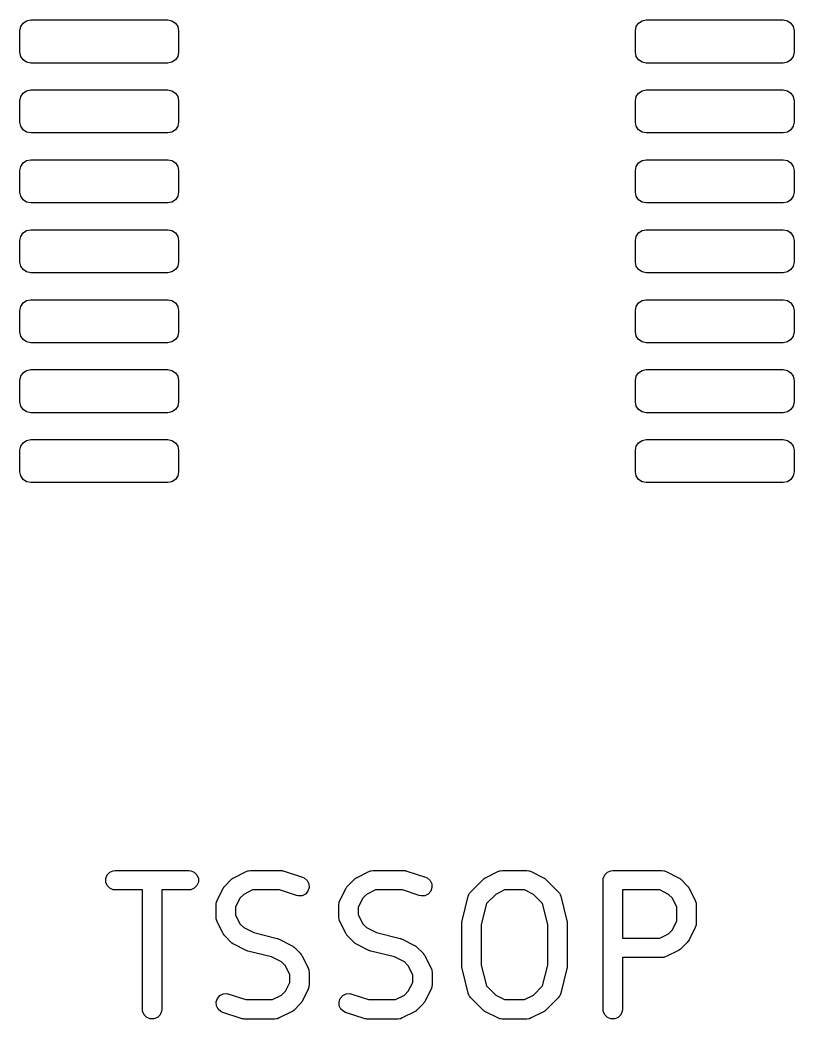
# Model space of a CAD drawing. Header units: millimetres. Extents: x 100 to 200, y -130 to -50.
# Drawn here: x 159.4 to 166.6, y -102.14 to -92.85 of the extents above; entities that cross this region are included whole.
import ezdxf

# ---------------------------------------------------------------- set-up
doc = ezdxf.new("R2010")
doc.units = ezdxf.units.MM
doc.layers.add('BLACK', color=250, linetype='CONTINUOUS')

msp = doc.modelspace()

# ---------------------------------------------------------------- linework, layer by layer
at = {"layer": 'BLACK', "linetype": 'CONTINUOUS'}
for p, q in [((159.429289, -92.879289), (159.461732, -92.857612)), ((159.461732, -92.857612), (159.5, -92.85)), ((159.5, -92.85), (160.775, -92.85)), ((160.775, -92.85), (160.813268, -92.857612)), ((160.813268, -92.857612), (160.845711, -92.879289)), ((165.154289, -92.879289), (165.186732, -92.857612)), ((165.186732, -92.857612), (165.225, -92.85)), ((165.225, -92.85), (166.5, -92.85)), ((166.5, -92.85), (166.538268, -92.857612)), ((166.538268, -92.857612), (166.570711, -92.879289)), ((159.4, -92.95), (159.407612, -92.911732)), ((159.4, -93.15), (159.4, -92.95)), ((159.407612, -92.911732), (159.429289, -92.879289)), ((160.845711, -92.879289), (160.867388, -92.911732)), ((160.867388, -92.911732), (160.875, -92.95)), ((160.875, -92.95), (160.875, -93.15)), ((165.125, -92.95), (165.132612, -92.911732)), ((165.125, -93.15), (165.125, -92.95)), ((165.132612, -92.911732), (165.154289, -92.879289)), ((166.570711, -92.879289), (166.592388, -92.911732)), ((166.592388, -92.911732), (166.6, -92.95)), ((166.6, -92.95), (166.6, -93.15)), ((159.407612, -93.188268), (159.4, -93.15)), ((159.429289, -93.220711), (159.407612, -93.188268)), ((159.461732, -93.242388), (159.429289, -93.220711)), ((160.845711, -93.220711), (160.813268, -93.242388)), ((160.867388, -93.188268), (160.845711, -93.220711)), ((160.875, -93.15), (160.867388, -93.188268)), ((165.132612, -93.188268), (165.125, -93.15)), ((165.154289, -93.220711), (165.132612, -93.188268)), ((165.186732, -93.242388), (165.154289, -93.220711)), ((166.570711, -93.220711), (166.538268, -93.242388)), ((166.592388, -93.188268), (166.570711, -93.220711)), ((166.6, -93.15), (166.592388, -93.188268)), ((159.5, -93.25), (159.461732, -93.242388)), ((160.775, -93.25), (159.5, -93.25)), ((160.813268, -93.242388), (160.775, -93.25)), ((165.225, -93.25), (165.186732, -93.242388)), ((166.5, -93.25), (165.225, -93.25)), ((166.538268, -93.242388), (166.5, -93.25)), ((159.429289, -93.529289), (159.461732, -93.507612)), ((159.461732, -93.507612), (159.5, -93.5)), ((159.5, -93.5), (160.775, -93.5)), ((160.775, -93.5), (160.813268, -93.507612)), ((160.813268, -93.507612), (160.845711, -93.529289)), ((165.154289, -93.529289), (165.186732, -93.507612)), ((165.186732, -93.507612), (165.225, -93.5)), ((165.225, -93.5), (166.5, -93.5)), ((166.5, -93.5), (166.538268, -93.507612)), ((166.538268, -93.507612), (166.570711, -93.529289)), ((159.4, -93.6), (159.407612, -93.561732)), ((159.4, -93.8), (159.4, -93.6)), ((159.407612, -93.561732), (159.429289, -93.529289)), ((160.845711, -93.529289), (160.867388, -93.561732)), ((160.867388, -93.561732), (160.875, -93.6)), ((160.875, -93.6), (160.875, -93.8)), ((165.125, -93.6), (165.132612, -93.561732)), ((165.125, -93.8), (165.125, -93.6)), ((165.132612, -93.561732), (165.154289, -93.529289)), ((166.570711, -93.529289), (166.592388, -93.561732)), ((166.592388, -93.561732), (166.6, -93.6)), ((166.6, -93.6), (166.6, -93.8)), ((159.407612, -93.838268), (159.4, -93.8)), ((159.429289, -93.870711), (159.407612, -93.838268)), ((159.461732, -93.892388), (159.429289, -93.870711)), ((160.845711, -93.870711), (160.813268, -93.892388)), ((160.867388, -93.838268), (160.845711, -93.870711)), ((160.875, -93.8), (160.867388, -93.838268)), ((165.132612, -93.838268), (165.125, -93.8)), ((165.154289, -93.870711), (165.132612, -93.838268)), ((165.186732, -93.892388), (165.154289, -93.870711)), ((166.570711, -93.870711), (166.538268, -93.892388)), ((166.592388, -93.838268), (166.570711, -93.870711)), ((166.6, -93.8), (166.592388, -93.838268)), ((159.5, -93.9), (159.461732, -93.892388)), ((160.775, -93.9), (159.5, -93.9)), ((160.813268, -93.892388), (160.775, -93.9)), ((165.225, -93.9), (165.186732, -93.892388)), ((166.5, -93.9), (165.225, -93.9)), ((166.538268, -93.892388), (166.5, -93.9)), ((159.429289, -94.179289), (159.461732, -94.157612)), ((159.461732, -94.157612), (159.5, -94.15)), ((159.5, -94.15), (160.775, -94.15)), ((160.775, -94.15), (160.813268, -94.157612)), ((160.813268, -94.157612), (160.845711, -94.179289)), ((165.154289, -94.179289), (165.186732, -94.157612)), ((165.186732, -94.157612), (165.225, -94.15)), ((165.225, -94.15), (166.5, -94.15)), ((166.5, -94.15), (166.538268, -94.157612)), ((166.538268, -94.157612), (166.570711, -94.179289)), ((159.4, -94.25), (159.407612, -94.211732)), ((159.4, -94.45), (159.4, -94.25)), ((159.407612, -94.211732), (159.429289, -94.179289)), ((160.845711, -94.179289), (160.867388, -94.211732)), ((160.867388, -94.211732), (160.875, -94.25)), ((160.875, -94.25), (160.875, -94.45)), ((165.125, -94.25), (165.132612, -94.211732)), ((165.125, -94.45), (165.125, -94.25)), ((165.132612, -94.211732), (165.154289, -94.179289)), ((166.570711, -94.179289), (166.592388, -94.211732)), ((166.592388, -94.211732), (166.6, -94.25)), ((166.6, -94.25), (166.6, -94.45)), ((159.407612, -94.488268), (159.4, -94.45)), ((159.429289, -94.520711), (159.407612, -94.488268)), ((159.461732, -94.542388), (159.429289, -94.520711)), ((160.845711, -94.520711), (160.813268, -94.542388)), ((160.867388, -94.488268), (160.845711, -94.520711)), ((160.875, -94.45), (160.867388, -94.488268)), ((165.132612, -94.488268), (165.125, -94.45)), ((165.154289, -94.520711), (165.132612, -94.488268)), ((165.186732, -94.542388), (165.154289, -94.520711)), ((166.570711, -94.520711), (166.538268, -94.542388)), ((166.592388, -94.488268), (166.570711, -94.520711)), ((166.6, -94.45), (166.592388, -94.488268)), ((159.5, -94.55), (159.461732, -94.542388)), ((160.775, -94.55), (159.5, -94.55)), ((160.813268, -94.542388), (160.775, -94.55)), ((165.225, -94.55), (165.186732, -94.542388)), ((166.5, -94.55), (165.225, -94.55)), ((166.538268, -94.542388), (166.5, -94.55)), ((159.429289, -94.829289), (159.461732, -94.807612)), ((159.461732, -94.807612), (159.5, -94.8)), ((159.5, -94.8), (160.775, -94.8)), ((160.775, -94.8), (160.813268, -94.807612)), ((160.813268, -94.807612), (160.845711, -94.829289)), ((165.154289, -94.829289), (165.186732, -94.807612)), ((165.186732, -94.807612), (165.225, -94.8)), ((165.225, -94.8), (166.5, -94.8)), ((166.5, -94.8), (166.538268, -94.807612)), ((166.538268, -94.807612), (166.570711, -94.829289)), ((159.4, -94.9), (159.407612, -94.861732)), ((159.4, -95.1), (159.4, -94.9)), ((159.407612, -94.861732), (159.429289, -94.829289)), ((160.845711, -94.829289), (160.867388, -94.861732)), ((160.867388, -94.861732), (160.875, -94.9)), ((160.875, -94.9), (160.875, -95.1)), ((165.125, -94.9), (165.132612, -94.861732)), ((165.125, -95.1), (165.125, -94.9)), ((165.132612, -94.861732), (165.154289, -94.829289)), ((166.570711, -94.829289), (166.592388, -94.861732)), ((166.592388, -94.861732), (166.6, -94.9)), ((166.6, -94.9), (166.6, -95.1)), ((159.407612, -95.138268), (159.4, -95.1)), ((159.429289, -95.170711), (159.407612, -95.138268)), ((159.461732, -95.192388), (159.429289, -95.170711)), ((160.845711, -95.170711), (160.813268, -95.192388)), ((160.867388, -95.138268), (160.845711, -95.170711)), ((160.875, -95.1), (160.867388, -95.138268)), ((165.132612, -95.138268), (165.125, -95.1)), ((165.154289, -95.170711), (165.132612, -95.138268)), ((165.186732, -95.192388), (165.154289, -95.170711)), ((166.570711, -95.170711), (166.538268, -95.192388)), ((166.592388, -95.138268), (166.570711, -95.170711)), ((166.6, -95.1), (166.592388, -95.138268)), ((159.5, -95.2), (159.461732, -95.192388)), ((160.775, -95.2), (159.5, -95.2)), ((160.813268, -95.192388), (160.775, -95.2)), ((165.225, -95.2), (165.186732, -95.192388)), ((166.5, -95.2), (165.225, -95.2)), ((166.538268, -95.192388), (166.5, -95.2)), ((159.429289, -95.479289), (159.461732, -95.457612)), ((159.461732, -95.457612), (159.5, -95.45)), ((159.5, -95.45), (160.775, -95.45)), ((160.775, -95.45), (160.813268, -95.457612)), ((160.813268, -95.457612), (160.845711, -95.479289)), ((165.154289, -95.479289), (165.186732, -95.457612)), ((165.186732, -95.457612), (165.225, -95.45)), ((165.225, -95.45), (166.5, -95.45)), ((166.5, -95.45), (166.538268, -95.457612)), ((166.538268, -95.457612), (166.570711, -95.479289)), ((159.4, -95.55), (159.407612, -95.511732)), ((159.4, -95.75), (159.4, -95.55)), ((159.407612, -95.511732), (159.429289, -95.479289)), ((160.845711, -95.479289), (160.867388, -95.511732)), ((160.867388, -95.511732), (160.875, -95.55)), ((160.875, -95.55), (160.875, -95.75)), ((165.125, -95.55), (165.132612, -95.511732)), ((165.125, -95.75), (165.125, -95.55)), ((165.132612, -95.511732), (165.154289, -95.479289)), ((166.570711, -95.479289), (166.592388, -95.511732)), ((166.592388, -95.511732), (166.6, -95.55)), ((166.6, -95.55), (166.6, -95.75)), ((159.407612, -95.788268), (159.4, -95.75)), ((159.429289, -95.820711), (159.407612, -95.788268)), ((159.461732, -95.842388), (159.429289, -95.820711)), ((160.845711, -95.820711), (160.813268, -95.842388)), ((160.867388, -95.788268), (160.845711, -95.820711)), ((160.875, -95.75), (160.867388, -95.788268)), ((165.132612, -95.788268), (165.125, -95.75)), ((165.154289, -95.820711), (165.132612, -95.788268)), ((165.186732, -95.842388), (165.154289, -95.820711)), ((166.570711, -95.820711), (166.538268, -95.842388)), ((166.592388, -95.788268), (166.570711, -95.820711)), ((166.6, -95.75), (166.592388, -95.788268)), ((159.5, -95.85), (159.461732, -95.842388)), ((160.775, -95.85), (159.5, -95.85)), ((160.813268, -95.842388), (160.775, -95.85)), ((165.225, -95.85), (165.186732, -95.842388)), ((166.5, -95.85), (165.225, -95.85)), ((166.538268, -95.842388), (166.5, -95.85)), ((159.429289, -96.129289), (159.461732, -96.107612)), ((159.461732, -96.107612), (159.5, -96.1)), ((159.5, -96.1), (160.775, -96.1)), ((160.775, -96.1), (160.813268, -96.107612)), ((160.813268, -96.107612), (160.845711, -96.129289)), ((165.154289, -96.129289), (165.186732, -96.107612)), ((165.186732, -96.107612), (165.225, -96.1)), ((165.225, -96.1), (166.5, -96.1)), ((166.5, -96.1), (166.538268, -96.107612)), ((166.538268, -96.107612), (166.570711, -96.129289)), ((159.4, -96.2), (159.407612, -96.161732)), ((159.4, -96.4), (159.4, -96.2)), ((159.407612, -96.161732), (159.429289, -96.129289)), ((160.845711, -96.129289), (160.867388, -96.161732)), ((160.867388, -96.161732), (160.875, -96.2)), ((160.875, -96.2), (160.875, -96.4)), ((165.125, -96.2), (165.132612, -96.161732)), ((165.125, -96.4), (165.125, -96.2)), ((165.132612, -96.161732), (165.154289, -96.129289)), ((166.570711, -96.129289), (166.592388, -96.161732)), ((166.592388, -96.161732), (166.6, -96.2)), ((166.6, -96.2), (166.6, -96.4)), ((159.407612, -96.438268), (159.4, -96.4)), ((159.429289, -96.470711), (159.407612, -96.438268)), ((159.461732, -96.492388), (159.429289, -96.470711)), ((160.845711, -96.470711), (160.813268, -96.492388)), ((160.867388, -96.438268), (160.845711, -96.470711)), ((160.875, -96.4), (160.867388, -96.438268)), ((165.132612, -96.438268), (165.125, -96.4)), ((165.154289, -96.470711), (165.132612, -96.438268)), ((165.186732, -96.492388), (165.154289, -96.470711)), ((166.570711, -96.470711), (166.538268, -96.492388)), ((166.592388, -96.438268), (166.570711, -96.470711)), ((166.6, -96.4), (166.592388, -96.438268)), ((159.5, -96.5), (159.461732, -96.492388)), ((160.775, -96.5), (159.5, -96.5)), ((160.813268, -96.492388), (160.775, -96.5)), ((165.225, -96.5), (165.186732, -96.492388)), ((166.5, -96.5), (165.225, -96.5)), ((166.538268, -96.492388), (166.5, -96.5)), ((159.429289, -96.779289), (159.461732, -96.757612)), ((159.461732, -96.757612), (159.5, -96.75)), ((159.5, -96.75), (160.775, -96.75)), ((160.775, -96.75), (160.813268, -96.757612)), ((160.813268, -96.757612), (160.845711, -96.779289)), ((165.154289, -96.779289), (165.186732, -96.757612)), ((165.186732, -96.757612), (165.225, -96.75)), ((165.225, -96.75), (166.5, -96.75)), ((166.5, -96.75), (166.538268, -96.757612)), ((166.538268, -96.757612), (166.570711, -96.779289)), ((159.4, -96.85), (159.407612, -96.811732)), ((159.4, -97.05), (159.4, -96.85)), ((159.407612, -96.811732), (159.429289, -96.779289)), ((160.845711, -96.779289), (160.867388, -96.811732)), ((160.867388, -96.811732), (160.875, -96.85)), ((160.875, -96.85), (160.875, -97.05)), ((165.125, -96.85), (165.132612, -96.811732)), ((165.125, -97.05), (165.125, -96.85)), ((165.132612, -96.811732), (165.154289, -96.779289)), ((166.570711, -96.779289), (166.592388, -96.811732)), ((166.592388, -96.811732), (166.6, -96.85)), ((166.6, -96.85), (166.6, -97.05)), ((159.407612, -97.088268), (159.4, -97.05)), ((159.429289, -97.120711), (159.407612, -97.088268)), ((159.461732, -97.142388), (159.429289, -97.120711)), ((160.845711, -97.120711), (160.813268, -97.142388)), ((160.867388, -97.088268), (160.845711, -97.120711)), ((160.875, -97.05), (160.867388, -97.088268)), ((165.132612, -97.088268), (165.125, -97.05)), ((165.154289, -97.120711), (165.132612, -97.088268)), ((165.186732, -97.142388), (165.154289, -97.120711)), ((166.570711, -97.120711), (166.538268, -97.142388)), ((166.592388, -97.088268), (166.570711, -97.120711)), ((166.6, -97.05), (166.592388, -97.088268)), ((159.5, -97.15), (159.461732, -97.142388)), ((160.775, -97.15), (159.5, -97.15)), ((160.813268, -97.142388), (160.775, -97.15)), ((165.225, -97.15), (165.186732, -97.142388)), ((166.5, -97.15), (165.225, -97.15)), ((166.538268, -97.142388), (166.5, -97.15)), ((160.197443, -100.828224), (160.210882, -100.795781)), ((160.197443, -100.86334), (160.197443, -100.828224)), ((160.210882, -100.795781), (160.235713, -100.77095)), ((160.235713, -100.77095), (160.268156, -100.757511)), ((160.268156, -100.757511), (160.285714, -100.755782)), ((160.285714, -100.755782), (160.971429, -100.755782)), ((160.971429, -100.755782), (160.988987, -100.757511)), ((160.988987, -100.757511), (161.02143, -100.77095)), ((161.02143, -100.77095), (161.046261, -100.795781)), ((161.046261, -100.795781), (161.0597, -100.828224)), ((161.0597, -100.828224), (161.0597, -100.86334)), ((161.307789, -100.896428), (161.364932, -100.839286)), ((161.364932, -100.839286), (161.371831, -100.833623)), ((161.371831, -100.833623), (161.373391, -100.831825)), ((161.373391, -100.831825), (161.376101, -100.830118)), ((161.376101, -100.830118), (161.37857, -100.828093)), ((161.37857, -100.828093), (161.380763, -100.827184)), ((161.380763, -100.827184), (161.388322, -100.822427)), ((161.388322, -100.822427), (161.502608, -100.765284)), ((161.502608, -100.765284), (161.519085, -100.758978)), ((161.519085, -100.758978), (161.52231, -100.758748)), ((161.52231, -100.758748), (161.525299, -100.757511)), ((161.525299, -100.757511), (161.542857, -100.755782)), ((161.542857, -100.755782), (161.828572, -100.755782)), ((161.828572, -100.755782), (161.837455, -100.756656)), ((161.837455, -100.756656), (161.839829, -100.756488)), ((161.839829, -100.756488), (161.842949, -100.757197)), ((161.842949, -100.757197), (161.84613, -100.757511)), ((161.84613, -100.757511), (161.848325, -100.75842)), ((161.848325, -100.75842), (161.857033, -100.760401)), ((161.857033, -100.760401), (162.028461, -100.817544)), ((162.028461, -100.817544), (162.044571, -100.824736)), ((162.044571, -100.824736), (162.071099, -100.847745)), ((162.450646, -100.896428), (162.507789, -100.839286)), ((162.507789, -100.839286), (162.514688, -100.833623)), ((162.514688, -100.833623), (162.516248, -100.831825)), ((162.516248, -100.831825), (162.518958, -100.830118)), ((162.518958, -100.830118), (162.521427, -100.828093)), ((162.521427, -100.828093), (162.52362, -100.827184)), ((162.52362, -100.827184), (162.531179, -100.822427)), ((162.531179, -100.822427), (162.645465, -100.765284)), ((162.645465, -100.765284), (162.661942, -100.758978)), ((162.661942, -100.758978), (162.665167, -100.758748)), ((162.665167, -100.758748), (162.668156, -100.757511)), ((162.668156, -100.757511), (162.685714, -100.755782)), ((162.685714, -100.755782), (162.971429, -100.755782)), ((162.971429, -100.755782), (162.980312, -100.756656)), ((162.980312, -100.756656), (162.982686, -100.756488)), ((162.982686, -100.756488), (162.985806, -100.757197)), ((162.985806, -100.757197), (162.988987, -100.757511)), ((162.988987, -100.757511), (162.991182, -100.75842)), ((162.991182, -100.75842), (162.99989, -100.760401)), ((162.99989, -100.760401), (163.171318, -100.817544)), ((163.171318, -100.817544), (163.187428, -100.824736)), ((163.187428, -100.824736), (163.213956, -100.847745)), ((163.593503, -100.953571), (163.70779, -100.839285)), ((163.70779, -100.839285), (163.714689, -100.833621)), ((163.714689, -100.833621), (163.716248, -100.831825)), ((163.716248, -100.831825), (163.718954, -100.830121)), ((163.718954, -100.830121), (163.721427, -100.828092)), ((163.721427, -100.828092), (163.723625, -100.827181)), ((163.723625, -100.827181), (163.731179, -100.822427)), ((163.731179, -100.822427), (163.845465, -100.765284)), ((163.845465, -100.765284), (163.861942, -100.758978)), ((163.861942, -100.758978), (163.865167, -100.758748)), ((163.865167, -100.758748), (163.868156, -100.757511)), ((163.868156, -100.757511), (163.885714, -100.755782)), ((163.885714, -100.755782), (164.114286, -100.755782)), ((164.114286, -100.755782), (164.131844, -100.757511)), ((164.131844, -100.757511), (164.134832, -100.758748)), ((164.134832, -100.758748), (164.138058, -100.758978)), ((164.138058, -100.758978), (164.154536, -100.765284)), ((164.154536, -100.765284), (164.268821, -100.822427)), ((164.268821, -100.822427), (164.276376, -100.827183)), ((164.276376, -100.827183), (164.278573, -100.828093)), ((164.278573, -100.828093), (164.281046, -100.830122)), ((164.281046, -100.830122), (164.283752, -100.831826)), ((164.283752, -100.831826), (164.285307, -100.833619)), ((164.285307, -100.833619), (164.292211, -100.839285)), ((164.292211, -100.839285), (164.406497, -100.953572)), ((164.824286, -100.845782), (164.826015, -100.828224)), ((164.826015, -100.828224), (164.839454, -100.795781)), ((164.839454, -100.795781), (164.864285, -100.77095)), ((164.864285, -100.77095), (164.896728, -100.757511)), ((164.896728, -100.757511), (164.914286, -100.755782)), ((164.914286, -100.755782), (165.371429, -100.755782)), ((165.371429, -100.755782), (165.388987, -100.757511)), ((165.388987, -100.757511), (165.391975, -100.758748)), ((165.391975, -100.758748), (165.395201, -100.758978)), ((165.395201, -100.758978), (165.411679, -100.765284)), ((165.411679, -100.765284), (165.525964, -100.822427)), ((165.525964, -100.822427), (165.533519, -100.827183)), ((165.533519, -100.827183), (165.535716, -100.828093)), ((165.535716, -100.828093), (165.538189, -100.830122)), ((165.538189, -100.830122), (165.540895, -100.831826)), ((165.540895, -100.831826), (165.54245, -100.833619)), ((165.54245, -100.833619), (165.549354, -100.839285)), ((165.549354, -100.839285), (165.606496, -100.896428)), ((160.210882, -100.895783), (160.197443, -100.86334)), ((160.235713, -100.920614), (160.210882, -100.895783)), ((160.268156, -100.934053), (160.235713, -100.920614)), ((160.285714, -100.935782), (160.268156, -100.934053)), ((160.538571, -100.935782), (160.285714, -100.935782)), ((160.538571, -102.045782), (160.538571, -100.935782)), ((160.971429, -100.935782), (160.718571, -100.935782)), ((160.718571, -100.935782), (160.718571, -102.045782)), ((160.988987, -100.934053), (160.971429, -100.935782)), ((161.02143, -100.920614), (160.988987, -100.934053)), ((161.046261, -100.895783), (161.02143, -100.920614)), ((161.0597, -100.86334), (161.046261, -100.895783)), ((161.233788, -101.034105), (161.290931, -100.919818)), ((161.290931, -100.919818), (161.295688, -100.912259)), ((161.295688, -100.912259), (161.296597, -100.910066)), ((161.296597, -100.910066), (161.298623, -100.907596)), ((161.298623, -100.907596), (161.300329, -100.904887)), ((161.300329, -100.904887), (161.302126, -100.903328)), ((161.302126, -100.903328), (161.307789, -100.896428)), ((161.564103, -100.935782), (161.481884, -100.976891)), ((161.813968, -100.935782), (161.564103, -100.935782)), ((161.971539, -100.988306), (161.813968, -100.935782)), ((162.071099, -100.847745), (162.086804, -100.879154)), ((162.089293, -100.914182), (162.078189, -100.947496)), ((162.086804, -100.879154), (162.089293, -100.914182)), ((162.376645, -101.034105), (162.433788, -100.919818)), ((162.433788, -100.919818), (162.438545, -100.912259)), ((162.438545, -100.912259), (162.439454, -100.910066)), ((162.439454, -100.910066), (162.44148, -100.907596)), ((162.44148, -100.907596), (162.443186, -100.904887)), ((162.443186, -100.904887), (162.444983, -100.903328)), ((162.444983, -100.903328), (162.450646, -100.896428)), ((162.70696, -100.935782), (162.624741, -100.976891)), ((162.956825, -100.935782), (162.70696, -100.935782)), ((163.114396, -100.988306), (162.956825, -100.935782)), ((163.213956, -100.847745), (163.229661, -100.879154)), ((163.23215, -100.914182), (163.221046, -100.947496)), ((163.229661, -100.879154), (163.23215, -100.914182)), ((163.90696, -100.935782), (163.824741, -100.976891)), ((164.09304, -100.935782), (163.90696, -100.935782)), ((164.175256, -100.97689), (164.09304, -100.935782)), ((164.824286, -102.045782), (164.824286, -100.845782)), ((165.350183, -100.935782), (165.004286, -100.935782)), ((165.004286, -100.935782), (165.004286, -101.384354)), ((165.432399, -100.97689), (165.350183, -100.935782)), ((165.606496, -100.896428), (165.61216, -100.90333)), ((165.61216, -100.90333), (165.613957, -100.904888)), ((165.613957, -100.904888), (165.61566, -100.907594)), ((165.61566, -100.907594), (165.617689, -100.910066)), ((165.617689, -100.910066), (165.618598, -100.912262)), ((165.618598, -100.912262), (165.623355, -100.919819)), ((165.623355, -100.919819), (165.680499, -101.034105)), ((161.445395, -101.01338), (161.404286, -101.095599)), ((161.481884, -100.976891), (161.445395, -101.01338)), ((161.988743, -100.992219), (161.971539, -100.988306)), ((162.023771, -100.989729), (161.988743, -100.992219)), ((162.05518, -100.974024), (162.023771, -100.989729)), ((162.078189, -100.947496), (162.05518, -100.974024)), ((162.588252, -101.01338), (162.547143, -101.095599)), ((162.624741, -100.976891), (162.588252, -101.01338)), ((163.1316, -100.992219), (163.114396, -100.988306)), ((163.166628, -100.989729), (163.1316, -100.992219)), ((163.198037, -100.974024), (163.166628, -100.989729)), ((163.221046, -100.947496), (163.198037, -100.974024)), ((163.512687, -101.223954), (163.56983, -100.995382)), ((163.56983, -100.995382), (163.575766, -100.978768)), ((163.575766, -100.978768), (163.57975, -100.973389)), ((163.57975, -100.973389), (163.582311, -100.967209)), ((163.582311, -100.967209), (163.593503, -100.953571)), ((163.824741, -100.976891), (163.738409, -101.063224)), ((164.26159, -101.063223), (164.175256, -100.97689)), ((164.406497, -100.953572), (164.41769, -100.967209)), ((164.41769, -100.967209), (164.42025, -100.973392)), ((164.42025, -100.973392), (164.424234, -100.978768)), ((164.424234, -100.978768), (164.43017, -100.995383)), ((164.43017, -100.995383), (164.487313, -101.223954)), ((165.468891, -101.013381), (165.432399, -100.97689)), ((165.51, -101.095599), (165.468891, -101.013381)), ((161.224286, -101.074354), (161.226015, -101.056796)), ((161.224286, -101.18864), (161.224286, -101.074354)), ((161.226015, -101.056796), (161.227252, -101.053807)), ((161.227252, -101.053807), (161.227482, -101.050582)), ((161.227482, -101.050582), (161.233788, -101.034105)), ((161.404286, -101.095599), (161.404286, -101.167394)), ((162.367143, -101.074354), (162.368872, -101.056796)), ((162.367143, -101.18864), (162.367143, -101.074354)), ((162.368872, -101.056796), (162.370109, -101.053807)), ((162.370109, -101.053807), (162.370339, -101.050582)), ((162.370339, -101.050582), (162.376645, -101.034105)), ((162.547143, -101.095599), (162.547143, -101.167394)), ((163.738409, -101.063224), (163.69, -101.256862)), ((164.31, -101.256863), (164.26159, -101.063223)), ((165.51, -101.224536), (165.51, -101.095599)), ((165.680499, -101.034105), (165.686804, -101.050583)), ((165.686804, -101.050583), (165.687033, -101.053807)), ((165.687033, -101.053807), (165.688271, -101.056796)), ((165.688271, -101.056796), (165.69, -101.074354)), ((165.69, -101.074354), (165.69, -101.245782)), ((161.226015, -101.206198), (161.224286, -101.18864)), ((161.227252, -101.209186), (161.226015, -101.206198)), ((161.227482, -101.212412), (161.227252, -101.209186)), ((161.233788, -101.22889), (161.227482, -101.212412)), ((161.404286, -101.167394), (161.445394, -101.24961)), ((162.368872, -101.206198), (162.367143, -101.18864)), ((162.370109, -101.209186), (162.368872, -101.206198)), ((162.370339, -101.212412), (162.370109, -101.209186)), ((162.376645, -101.22889), (162.370339, -101.212412)), ((162.547143, -101.167394), (162.588251, -101.24961)), ((161.290931, -101.343175), (161.233788, -101.22889)), ((161.445394, -101.24961), (161.481884, -101.286101)), ((161.481884, -101.286101), (161.574269, -101.332294)), ((162.433788, -101.343175), (162.376645, -101.22889)), ((162.588251, -101.24961), (162.624741, -101.286101)), ((162.624741, -101.286101), (162.717126, -101.332294)), ((163.51, -101.245782), (163.510301, -101.24272)), ((163.51, -101.645782), (163.51, -101.245782)), ((163.510106, -101.241407), (163.511078, -101.234832)), ((163.510301, -101.24272), (163.510106, -101.241407)), ((163.511078, -101.234832), (163.511729, -101.228224)), ((163.511729, -101.228224), (163.512236, -101.226998)), ((163.512236, -101.226998), (163.512687, -101.223954)), ((163.69, -101.256862), (163.69, -101.634702)), ((164.31, -101.634701), (164.31, -101.256863)), ((164.487313, -101.223954), (164.487763, -101.226998)), ((164.487763, -101.226998), (164.488271, -101.228224)), ((164.488271, -101.228224), (164.488921, -101.234832)), ((164.488921, -101.234832), (164.489894, -101.241407)), ((164.489894, -101.241407), (164.489698, -101.24272)), ((164.489698, -101.24272), (164.49, -101.245782)), ((164.49, -101.245782), (164.49, -101.645782)), ((165.432399, -101.343245), (165.468891, -101.306754)), ((165.468891, -101.306754), (165.51, -101.224536)), ((165.680499, -101.286031), (165.623355, -101.400317)), ((165.686804, -101.269553), (165.680499, -101.286031)), ((165.687033, -101.266328), (165.686804, -101.269553)), ((165.688271, -101.26334), (165.687033, -101.266328)), ((165.69, -101.245782), (165.688271, -101.26334)), ((161.295687, -101.35073), (161.290931, -101.343175)), ((161.296597, -101.352927), (161.295687, -101.35073)), ((161.298626, -101.3554), (161.296597, -101.352927)), ((161.30033, -101.358106), (161.298626, -101.3554)), ((161.302123, -101.359661), (161.30033, -101.358106)), ((161.307789, -101.366565), (161.302123, -101.359661)), ((161.364932, -101.423707), (161.307789, -101.366565)), ((161.574269, -101.332294), (161.793258, -101.387041)), ((161.793258, -101.387041), (161.794553, -101.387504)), ((161.794553, -101.387504), (161.795201, -101.38755)), ((161.795201, -101.38755), (161.802485, -101.390337)), ((161.802485, -101.390337), (161.809872, -101.392977)), ((161.809872, -101.392977), (161.810396, -101.393365)), ((161.810396, -101.393365), (161.811678, -101.393856)), ((161.811678, -101.393856), (161.925965, -101.450999)), ((162.438544, -101.35073), (162.433788, -101.343175)), ((162.439454, -101.352927), (162.438544, -101.35073)), ((162.441483, -101.3554), (162.439454, -101.352927)), ((162.443187, -101.358106), (162.441483, -101.3554)), ((162.44498, -101.359661), (162.443187, -101.358106)), ((162.450646, -101.366565), (162.44498, -101.359661)), ((162.507789, -101.423707), (162.450646, -101.366565)), ((162.717126, -101.332294), (162.936115, -101.387041)), ((162.936115, -101.387041), (162.93741, -101.387504)), ((162.93741, -101.387504), (162.938058, -101.38755)), ((162.938058, -101.38755), (162.945342, -101.390337)), ((162.945342, -101.390337), (162.952729, -101.392977)), ((162.952729, -101.392977), (162.953253, -101.393365)), ((162.953253, -101.393365), (162.954535, -101.393856)), ((162.954535, -101.393856), (163.068822, -101.450999)), ((165.004286, -101.384354), (165.350183, -101.384354)), ((165.350183, -101.384354), (165.432399, -101.343245)), ((165.623355, -101.400317), (165.618598, -101.407873)), ((161.371831, -101.429369), (161.364932, -101.423707)), ((161.373391, -101.431168), (161.371831, -101.429369)), ((161.376101, -101.432874), (161.373391, -101.431168)), ((161.37857, -101.4349), (161.376101, -101.432874)), ((161.380763, -101.435808), (161.37857, -101.4349)), ((161.388322, -101.440566), (161.380763, -101.435808)), ((161.502608, -101.497709), (161.388322, -101.440566)), ((161.925965, -101.450999), (161.933523, -101.455756)), ((161.933523, -101.455756), (161.935717, -101.456665)), ((161.935717, -101.456665), (161.938185, -101.45869)), ((161.938185, -101.45869), (161.940896, -101.460397)), ((161.940896, -101.460397), (161.942455, -101.462195)), ((161.942455, -101.462195), (161.949355, -101.467858)), ((161.949355, -101.467858), (162.006497, -101.525001)), ((162.514688, -101.429369), (162.507789, -101.423707)), ((162.516248, -101.431168), (162.514688, -101.429369)), ((162.518958, -101.432874), (162.516248, -101.431168)), ((162.521427, -101.4349), (162.518958, -101.432874)), ((162.52362, -101.435808), (162.521427, -101.4349)), ((162.531179, -101.440566), (162.52362, -101.435808)), ((162.645465, -101.497709), (162.531179, -101.440566)), ((163.068822, -101.450999), (163.07638, -101.455756)), ((163.07638, -101.455756), (163.078574, -101.456665)), ((163.078574, -101.456665), (163.081042, -101.45869)), ((163.081042, -101.45869), (163.083753, -101.460397)), ((163.083753, -101.460397), (163.085312, -101.462195)), ((163.085312, -101.462195), (163.092212, -101.467858)), ((163.092212, -101.467858), (163.149354, -101.525001)), ((165.533519, -101.492952), (165.525964, -101.497709)), ((165.535716, -101.492043), (165.533519, -101.492952)), ((165.538189, -101.490013), (165.535716, -101.492043)), ((165.540895, -101.48831), (165.538189, -101.490013)), ((165.54245, -101.486516), (165.540895, -101.48831)), ((165.549354, -101.480851), (165.54245, -101.486516)), ((165.606496, -101.423708), (165.549354, -101.480851)), ((165.61216, -101.416805), (165.606496, -101.423708)), ((165.613957, -101.415248), (165.61216, -101.416805)), ((165.61566, -101.412541), (165.613957, -101.415248)), ((165.617689, -101.41007), (165.61566, -101.412541)), ((165.618598, -101.407873), (165.617689, -101.41007)), ((161.503889, -101.498199), (161.502608, -101.497709)), ((161.504414, -101.498588), (161.503889, -101.498199)), ((161.511794, -101.501224), (161.504414, -101.498588)), ((161.519085, -101.504015), (161.511794, -101.501224)), ((161.519733, -101.504061), (161.519085, -101.504015)), ((161.521029, -101.504524), (161.519733, -101.504061)), ((161.740018, -101.559271), (161.521029, -101.504524)), ((161.832403, -101.605464), (161.740018, -101.559271)), ((162.006497, -101.525001), (162.012158, -101.531899)), ((162.012158, -101.531899), (162.013957, -101.533459)), ((162.013957, -101.533459), (162.015662, -101.536168)), ((162.015662, -101.536168), (162.01769, -101.538639)), ((162.01769, -101.538639), (162.018599, -101.540834)), ((162.018599, -101.540834), (162.023355, -101.54839)), ((162.023355, -101.54839), (162.080498, -101.662676)), ((162.646746, -101.498199), (162.645465, -101.497709)), ((162.647271, -101.498588), (162.646746, -101.498199)), ((162.654651, -101.501224), (162.647271, -101.498588)), ((162.661942, -101.504015), (162.654651, -101.501224)), ((162.66259, -101.504061), (162.661942, -101.504015)), ((162.663886, -101.504524), (162.66259, -101.504061)), ((162.882875, -101.559271), (162.663886, -101.504524)), ((162.97526, -101.605464), (162.882875, -101.559271)), ((163.149354, -101.525001), (163.155015, -101.531899)), ((163.155015, -101.531899), (163.156814, -101.533459)), ((163.156814, -101.533459), (163.158519, -101.536168)), ((163.158519, -101.536168), (163.160547, -101.538639)), ((163.160547, -101.538639), (163.161456, -101.540834)), ((163.161456, -101.540834), (163.166212, -101.54839)), ((163.166212, -101.54839), (163.223355, -101.662676)), ((165.371429, -101.564354), (165.004286, -101.564354)), ((165.004286, -101.564354), (165.004286, -102.045782)), ((165.388987, -101.562625), (165.371429, -101.564354)), ((165.391975, -101.561387), (165.388987, -101.562625)), ((165.395201, -101.561158), (165.391975, -101.561387)), ((165.411679, -101.554852), (165.395201, -101.561158)), ((165.525964, -101.497709), (165.411679, -101.554852)), ((161.868889, -101.641951), (161.832403, -101.605464)), ((161.91, -101.724171), (161.868889, -101.641951)), ((162.080498, -101.662676), (162.086804, -101.679153)), ((162.086804, -101.679153), (162.087033, -101.682378)), ((163.011746, -101.641951), (162.97526, -101.605464)), ((163.052857, -101.724171), (163.011746, -101.641951)), ((163.223355, -101.662676), (163.229661, -101.679153)), ((163.229661, -101.679153), (163.22989, -101.682378)), ((163.510301, -101.648843), (163.51, -101.645782)), ((163.510106, -101.650157), (163.510301, -101.648843)), ((163.511078, -101.656731), (163.510106, -101.650157)), ((163.511729, -101.66334), (163.511078, -101.656731)), ((163.512236, -101.664565), (163.511729, -101.66334)), ((163.512687, -101.66761), (163.512236, -101.664565)), ((163.56983, -101.896183), (163.512687, -101.66761)), ((163.69, -101.634702), (163.738409, -101.82834)), ((164.26159, -101.828341), (164.31, -101.634701)), ((164.487313, -101.66761), (164.43017, -101.896182)), ((164.487763, -101.664565), (164.487313, -101.66761)), ((164.488271, -101.66334), (164.487763, -101.664565)), ((164.488921, -101.656731), (164.488271, -101.66334)), ((164.489894, -101.650157), (164.488921, -101.656731)), ((164.49, -101.645782), (164.489698, -101.648843)), ((164.489698, -101.648843), (164.489894, -101.650157)), ((161.91, -101.795965), (161.91, -101.724171)), ((162.087033, -101.682378), (162.088271, -101.685367)), ((162.088271, -101.685367), (162.09, -101.702925)), ((162.09, -101.702925), (162.09, -101.817211)), ((163.052857, -101.795965), (163.052857, -101.724171)), ((163.22989, -101.682378), (163.231128, -101.685367)), ((163.231128, -101.685367), (163.232857, -101.702925)), ((163.232857, -101.702925), (163.232857, -101.817211)), ((161.86889, -101.878184), (161.91, -101.795965)), ((162.080499, -101.85746), (162.023355, -101.971746)), ((162.086804, -101.840982), (162.080499, -101.85746)), ((162.087033, -101.837757), (162.086804, -101.840982)), ((162.088271, -101.834769), (162.087033, -101.837757)), ((162.09, -101.817211), (162.088271, -101.834769)), ((163.011747, -101.878184), (163.052857, -101.795965)), ((163.223356, -101.85746), (163.166212, -101.971746)), ((163.229661, -101.840982), (163.223356, -101.85746)), ((163.22989, -101.837757), (163.229661, -101.840982)), ((163.231128, -101.834769), (163.22989, -101.837757)), ((163.232857, -101.817211), (163.231128, -101.834769)), ((163.738409, -101.82834), (163.82474, -101.914671)), ((164.175256, -101.914674), (164.26159, -101.828341)), ((161.224992, -101.977384), (161.236097, -101.94407)), ((161.236097, -101.94407), (161.259105, -101.917541)), ((161.259105, -101.917541), (161.290514, -101.901837)), ((161.290514, -101.901837), (161.325542, -101.899346)), ((161.325542, -101.899346), (161.342746, -101.903258)), ((161.342746, -101.903258), (161.500321, -101.955782)), ((161.500321, -101.955782), (161.750182, -101.955782)), ((161.750182, -101.955782), (161.832403, -101.914671)), ((161.832403, -101.914671), (161.86889, -101.878184)), ((162.367849, -101.977384), (162.378954, -101.94407)), ((162.378954, -101.94407), (162.401962, -101.917541)), ((162.401962, -101.917541), (162.433371, -101.901837)), ((162.433371, -101.901837), (162.468399, -101.899346)), ((162.468399, -101.899346), (162.485603, -101.903258)), ((162.485603, -101.903258), (162.643178, -101.955782)), ((162.643178, -101.955782), (162.893039, -101.955782)), ((162.893039, -101.955782), (162.97526, -101.914671)), ((162.97526, -101.914671), (163.011747, -101.878184)), ((163.575766, -101.912797), (163.56983, -101.896183)), ((163.57975, -101.918175), (163.575766, -101.912797)), ((163.582311, -101.924356), (163.57975, -101.918175)), ((163.593503, -101.937994), (163.582311, -101.924356)), ((163.70779, -102.05228), (163.593503, -101.937994)), ((163.82474, -101.914671), (163.906961, -101.955782)), ((163.906961, -101.955782), (164.093039, -101.955782)), ((164.093039, -101.955782), (164.175256, -101.914674)), ((164.406497, -101.937993), (164.292211, -102.05228)), ((164.41769, -101.924356), (164.406497, -101.937993)), ((164.42025, -101.918172), (164.41769, -101.924356)), ((164.424234, -101.912797), (164.42025, -101.918172)), ((164.43017, -101.896182), (164.424234, -101.912797)), ((160.5403, -102.06334), (160.538571, -102.045782)), ((160.718571, -102.045782), (160.716842, -102.06334)), ((161.227483, -102.012412), (161.224992, -101.977384)), ((161.243187, -102.043821), (161.227483, -102.012412)), ((161.269716, -102.066829), (161.243187, -102.043821)), ((162.006497, -101.995136), (161.949355, -102.052279)), ((162.012161, -101.988234), (162.006497, -101.995136)), ((162.013957, -101.986677), (162.012161, -101.988234)), ((162.015659, -101.983971), (162.013957, -101.986677)), ((162.01769, -101.981498), (162.015659, -101.983971)), ((162.0186, -101.979299), (162.01769, -101.981498)), ((162.023355, -101.971746), (162.0186, -101.979299)), ((162.37034, -102.012412), (162.367849, -101.977384)), ((162.386044, -102.043821), (162.37034, -102.012412)), ((162.412573, -102.066829), (162.386044, -102.043821)), ((163.149354, -101.995136), (163.092212, -102.052279)), ((163.155018, -101.988234), (163.149354, -101.995136)), ((163.156814, -101.986677), (163.155018, -101.988234)), ((163.158516, -101.983971), (163.156814, -101.986677)), ((163.160547, -101.981498), (163.158516, -101.983971)), ((163.161457, -101.979299), (163.160547, -101.981498)), ((163.166212, -101.971746), (163.161457, -101.979299)), ((164.826015, -102.06334), (164.824286, -102.045782)), ((165.004286, -102.045782), (165.002557, -102.06334)), ((160.553739, -102.095783), (160.5403, -102.06334)), ((160.57857, -102.120614), (160.553739, -102.095783)), ((160.611013, -102.134053), (160.57857, -102.120614)), ((160.646129, -102.134053), (160.611013, -102.134053)), ((160.678572, -102.120614), (160.646129, -102.134053)), ((160.703403, -102.095783), (160.678572, -102.120614)), ((160.716842, -102.06334), (160.703403, -102.095783)), ((161.285826, -102.074022), (161.269716, -102.066829)), ((161.457255, -102.131164), (161.285826, -102.074022)), ((161.465962, -102.133144), (161.457255, -102.131164)), ((161.468157, -102.134053), (161.465962, -102.133144)), ((161.471337, -102.134366), (161.468157, -102.134053)), ((161.474459, -102.135076), (161.471337, -102.134366)), ((161.476832, -102.134907), (161.474459, -102.135076)), ((161.485715, -102.135782), (161.476832, -102.134907)), ((161.771429, -102.135782), (161.485715, -102.135782)), ((161.788987, -102.134053), (161.771429, -102.135782)), ((161.791975, -102.132815), (161.788987, -102.134053)), ((161.7952, -102.132586), (161.791975, -102.132815)), ((161.811678, -102.126281), (161.7952, -102.132586)), ((161.925963, -102.069139), (161.811678, -102.126281)), ((161.93352, -102.064381), (161.925963, -102.069139)), ((161.935717, -102.063472), (161.93352, -102.064381)), ((161.938188, -102.061443), (161.935717, -102.063472)), ((161.940895, -102.05974), (161.938188, -102.061443)), ((161.942452, -102.057943), (161.940895, -102.05974)), ((161.949355, -102.052279), (161.942452, -102.057943)), ((162.428683, -102.074022), (162.412573, -102.066829)), ((162.600112, -102.131164), (162.428683, -102.074022)), ((162.608819, -102.133144), (162.600112, -102.131164)), ((162.611014, -102.134053), (162.608819, -102.133144)), ((162.614194, -102.134366), (162.611014, -102.134053)), ((162.617316, -102.135076), (162.614194, -102.134366)), ((162.619689, -102.134907), (162.617316, -102.135076)), ((162.628572, -102.135782), (162.619689, -102.134907)), ((162.914286, -102.135782), (162.628572, -102.135782)), ((162.931844, -102.134053), (162.914286, -102.135782)), ((162.934832, -102.132815), (162.931844, -102.134053)), ((162.938057, -102.132586), (162.934832, -102.132815)), ((162.954535, -102.126281), (162.938057, -102.132586)), ((163.06882, -102.069139), (162.954535, -102.126281)), ((163.076377, -102.064381), (163.06882, -102.069139)), ((163.078574, -102.063472), (163.076377, -102.064381)), ((163.081045, -102.061443), (163.078574, -102.063472)), ((163.083752, -102.05974), (163.081045, -102.061443)), ((163.085309, -102.057943), (163.083752, -102.05974)), ((163.092212, -102.052279), (163.085309, -102.057943)), ((163.714692, -102.057945), (163.70779, -102.05228)), ((163.716249, -102.05974), (163.714692, -102.057945)), ((163.718951, -102.061441), (163.716249, -102.05974)), ((163.721427, -102.063473), (163.718951, -102.061441)), ((163.723625, -102.064383), (163.721427, -102.063473)), ((163.73118, -102.069139), (163.723625, -102.064383)), ((163.845465, -102.12628), (163.73118, -102.069139)), ((163.861942, -102.132586), (163.845465, -102.12628)), ((163.865167, -102.132815), (163.861942, -102.132586)), ((163.868156, -102.134053), (163.865167, -102.132815)), ((163.885714, -102.135782), (163.868156, -102.134053)), ((164.114286, -102.135782), (163.885714, -102.135782)), ((164.131844, -102.134053), (164.114286, -102.135782)), ((164.134832, -102.132815), (164.131844, -102.134053)), ((164.138057, -102.132586), (164.134832, -102.132815)), ((164.154535, -102.126281), (164.138057, -102.132586)), ((164.26882, -102.069139), (164.154535, -102.126281)), ((164.276378, -102.06438), (164.26882, -102.069139)), ((164.278573, -102.063472), (164.276378, -102.06438)), ((164.281044, -102.061443), (164.278573, -102.063472)), ((164.283751, -102.05974), (164.281044, -102.061443)), ((164.285307, -102.057945), (164.283751, -102.05974)), ((164.292211, -102.05228), (164.285307, -102.057945)), ((164.839454, -102.095783), (164.826015, -102.06334)), ((164.864285, -102.120614), (164.839454, -102.095783)), ((164.896728, -102.134053), (164.864285, -102.120614)), ((164.931844, -102.134053), (164.896728, -102.134053)), ((164.964287, -102.120614), (164.931844, -102.134053)), ((164.989118, -102.095783), (164.964287, -102.120614)), ((165.002557, -102.06334), (164.989118, -102.095783))]:
    msp.add_line(p, q, dxfattribs=at)

doc.saveas('drawing.dxf')
